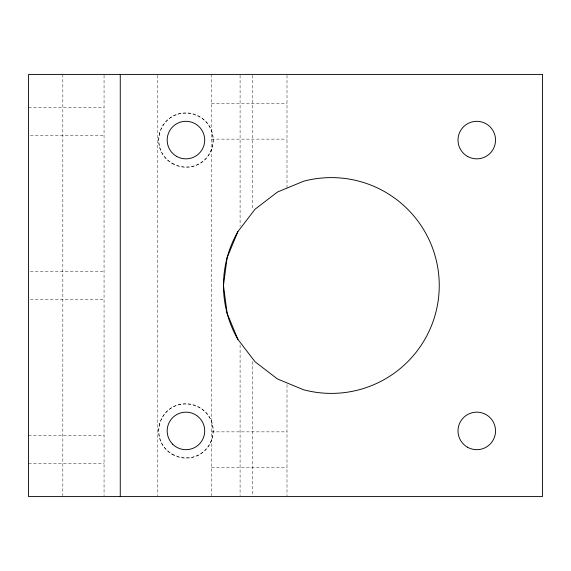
<?xml version="1.0" encoding="UTF-8"?>
<svg xmlns="http://www.w3.org/2000/svg" width="571" height="571" viewBox="0 0 571 571"><rect width="100%" height="100%" fill="white"/><g stroke="black" fill="none" stroke-linecap="round" stroke-linejoin="round"><path stroke-width="0.43" stroke-dasharray="2.85 2.14" d="M211.527 103.501L286.999 103.501M28.593 107.248L104.058 107.248M30.363 135.391L104.058 135.391M211.527 139.138L286.999 139.138M30.327 271.425L104.058 271.425M30.327 299.575L104.058 299.575M211.527 431.854L286.999 431.854M28.55 435.609L104.058 435.609M28.55 463.752L104.058 463.752M211.527 467.506L286.999 467.506M286.999 75.293L286.999 188.095M286.999 384.683L286.999 495.707M252.76 75.301L252.76 209.55M252.76 361.45L252.76 495.699M240.091 75.301L240.091 226.052M240.091 344.948L240.091 495.699M211.527 74.408L211.527 495.699M157.796 75.301L157.796 495.699M104.058 75.301L104.058 495.699M62.824 74.408L62.824 495.699M159.659 133.043C151.358 167.753 202.055 181.342 212.219 147.125C220.527 112.408 169.83 98.819 159.659 133.043M159.659 423.875C151.358 458.592 202.055 472.181 212.219 437.957C220.527 403.247 169.83 389.658 159.659 423.875M172.335 163.641A27.208 27.208 0 0 0 213.147 140.081A27.208 27.208 0 0 0 172.335 116.52A27.208 27.208 0 0 0 172.335 163.641M172.335 454.48A27.208 27.208 0 0 0 213.147 430.919A27.208 27.208 0 0 0 172.335 407.359A27.208 27.208 0 0 0 172.335 454.48"/><path stroke-width="0.86" d="M237.921 231.555L227.144 257.578L223.468 285.5L227.144 313.422L237.921 339.445L255.066 361.793L277.413 378.937L303.437 389.715A107.89 107.89 0 0 0 439.249 285.5A107.89 107.89 0 0 0 303.437 181.285L277.413 192.063L255.066 209.207L237.921 231.555A107.89 107.89 0 0 0 237.921 339.445M120.267 74.408L120.267 496.592M542.45 74.408L28.55 74.408L28.55 496.592L542.45 496.592L542.45 74.408M467.392 447.172A18.764 18.764 0 0 0 495.542 430.919A18.764 18.764 0 0 0 467.392 414.667A18.764 18.764 0 0 0 467.392 447.172M467.392 156.333A18.764 18.764 0 0 0 495.542 140.081A18.764 18.764 0 0 0 467.392 123.828A18.764 18.764 0 0 0 467.392 156.333M176.56 156.333A18.764 18.764 0 0 0 204.704 140.081A18.764 18.764 0 0 0 176.56 123.828A18.764 18.764 0 0 0 176.56 156.333M172.67 444.188A18.764 18.764 0 0 0 204.061 435.773A18.764 18.764 0 0 0 181.086 412.797A18.764 18.764 0 0 0 172.67 444.188"/></g></svg>
